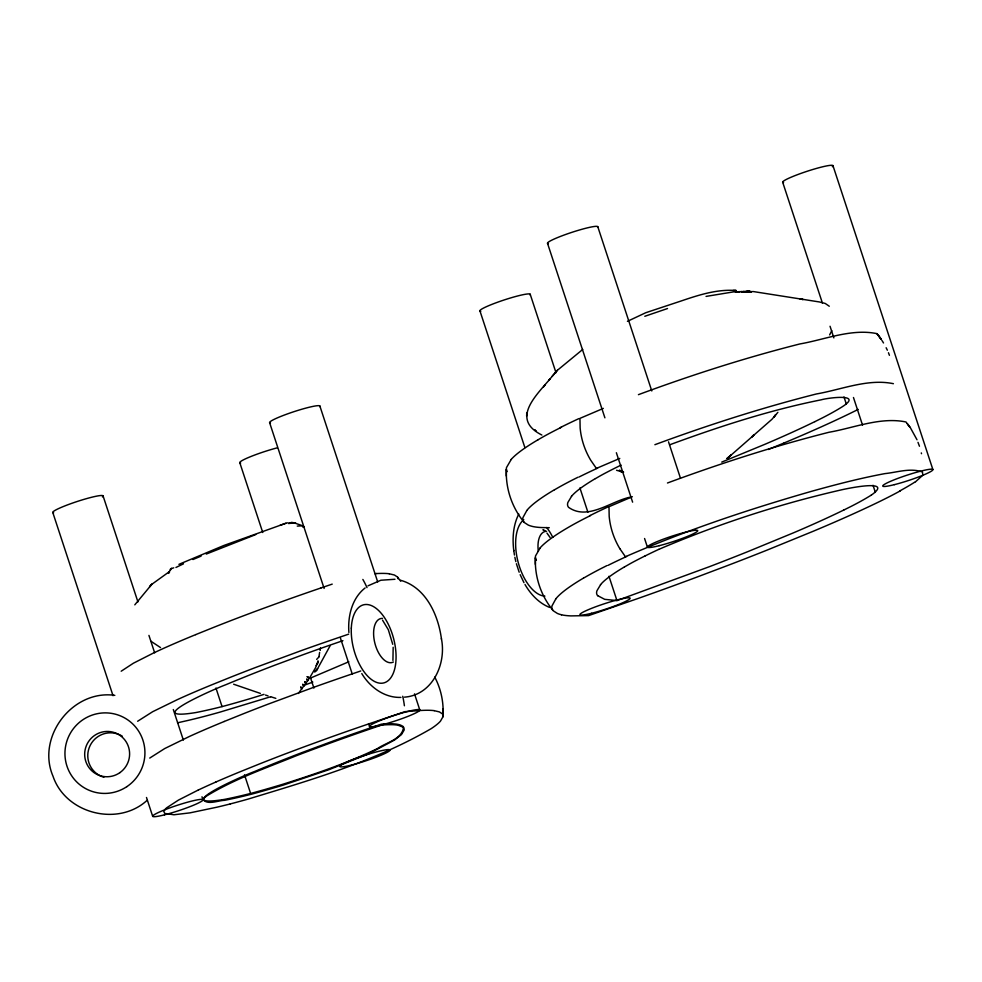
<?xml version="1.0" encoding="UTF-8"?>
<svg xmlns="http://www.w3.org/2000/svg" width="982" height="982" viewBox="0 0 982 982"><rect width="100%" height="100%" fill="white"/><g stroke="black" fill="none" stroke-linecap="round" stroke-linejoin="round"><path stroke-width="1.47" d="M506.319 475.988L506.381 469.371C505.472 488.25 511.88 507.301 523.836 521.933M535.362 564.331L535.423 557.702C534.515 576.594 540.922 595.632 552.878 610.264M443.127 708.685L443.017 715.313C443.778 702.13 440.93 688.763 434.731 677.101M541.868 435.038C510.505 419.228 535.693 396.065 550.239 378.659L549.085 380.046L557.371 370.312L582.731 349.445M526.634 416.123L526.683 414.65M526.683 414.06L526.72 412.857M170.303 569.229L170.156 570.616L171.433 568.271M309.575 677.997L307.219 676.733L309.575 677.997L315.517 667.748L318.107 660.886L317.64 663.046M318.966 656.614L319.629 652.404M392.935 660.432L393.168 647.285M442.907 716.86L440.476 721.132A220.373 23.04 -18.2 0 1 431.208 728.632C374.498 761.578 310.643 780.039 248.274 799.041A151.645 15.847 -18.2 0 1 232.525 803.337L230.242 803.939M168.487 573.365L169.395 571.34L168.671 572.936L169.591 571.954M518.791 514.04C513.083 525.272 512.248 538.369 513.795 550.693M829.618 334.887L831.828 330.688M330.197 645.64L316.437 670.767M316.204 665.514L317.812 663.022M305.758 683.435L304.801 681.631L305.758 683.411L309.526 677.961M303.757 686.123L302.837 684.356L303.757 686.123L305.721 683.374M301.756 688.848L300.873 687.081L301.756 688.848L303.696 686.099M298.319 693.476L301.707 688.824M526.794 510.554L522.976 517.539A430.717 45.025 -18.2 0 0 524.302 522.51L528.279 525.075A499.715 52.23 -18.2 0 0 530.525 525.91L532.465 526.438A400.889 41.907 -18.2 0 0 541.966 527.567L549.269 527.69M555.837 598.885L552.019 605.869A430.717 45.025 -18.2 0 0 553.345 610.841L557.322 613.406A499.715 52.23 -18.2 0 0 559.568 614.253L561.508 614.781M134.792 604.838L151.805 584.315L168.659 572.162M543.537 386.896L545.366 384.637M552.301 376.045L557.371 370.312M571.561 496.327L567.927 502.379A388.835 40.643 -18.2 0 0 568.627 507.375C587.788 520.89 610.706 501.237 630.002 497.211M600.603 584.658L596.97 590.71A388.835 40.643 -18.2 0 0 597.67 595.706M548.717 380.476L550.239 378.659M777.879 412.33L771.913 419.326L727.687 458.078M511.192 459.49L506.528 467.506A430.717 45.025 -18.2 0 0 507.154 471.606M540.235 547.821L535.571 555.837A430.717 45.025 -18.2 0 0 536.405 560.231M316.658 659.376L319.346 656.528M165.516 808.751L163.798 811.39L164.706 813.415L173.924 814.765L189.968 812.863L217.01 807.179A152.161 15.908 -18.2 0 0 230.242 803.939M751.598 437.15L753.869 434.854L751.795 436.916M121.191 671.209L133.429 663.194L153.315 653.104A252.607 26.404 -18.2 0 1 158.028 650.906L161.023 649.532A223.503 23.359 -18.2 0 1 165.123 647.666L170.954 645.088A229.702 24.01 -18.2 0 1 195.713 634.618M137.64 721.254L152.627 711.729L177.472 699.577A223.503 23.359 -18.2 0 1 181.584 697.711L187.402 695.121A229.702 24.01 -18.2 0 1 212.161 684.663L230.831 677.126A309.907 32.394 -18.2 0 1 240.013 673.505L247.906 670.436A249.428 26.072 -18.2 0 1 256.02 667.33L301.548 650.514A282.57 29.534 -18.2 0 1 337.562 637.932L348.671 634.151M149.743 758.067L164.73 748.542L189.575 736.39A223.503 23.359 -18.2 0 1 193.687 734.524L199.518 731.934A229.702 24.01 -18.2 0 1 224.277 721.475M166.191 808.112L178.442 800.097L198.315 790.007M814.876 421.646L821.799 418.197A244.837 25.593 -18.2 0 0 842.188 406.806C863.976 393.009 827.642 397.87 821.173 399.821C769.483 410.169 719.192 426.581 669.773 444.76M871.329 495.112C895.216 478.197 845.318 488.864 840.027 490.178C778.039 504.441 717.265 524.339 658.799 549.368M365.108 587.948C351.838 598.369 347.665 616.377 348.892 632.506M147.165 800.281C118.049 827.077 65.622 813.759 53.003 776.21C36.138 736.979 72.521 689.327 114.82 695.354M915.359 481.953L922.822 475.19L922.454 472.023C910.498 467.616 897.18 472.354 884.966 473.606C859.999 478.259 835.387 484.666 810.936 491.491C747.928 509.609 685.546 530.427 625.436 556.745L619.789 548.619M368.005 585.824L380.893 580.227L394.948 579.27M538.087 439.752L540.53 438.316A279.612 29.227 -18.2 0 1 555.861 430.042A321.765 33.646 -18.2 0 1 560.268 427.808M554.535 489.785L555.751 489.073A281.76 29.448 -18.2 0 1 572.297 480.088L577.907 477.264M595.473 478.59L600.726 475.57A212.713 22.23 -18.2 0 1 605.403 473.042L610.497 470.39A278.642 29.129 -18.2 0 1 614.131 468.549L616.07 467.579A226.449 23.666 -18.2 0 1 621.103 465.124M583.578 578.116L584.793 577.404A281.76 29.448 -18.2 0 1 601.34 568.418L606.95 565.595M624.515 566.921L629.769 563.913A212.713 22.23 -18.2 0 1 634.446 561.373L639.54 558.721A278.642 29.129 -18.2 0 1 643.173 556.88L645.113 555.91M560.292 427.796L561.446 427.219M590.489 515.55L589.335 516.139A321.765 33.646 -18.2 0 0 584.879 518.386A279.612 29.227 -18.2 0 0 569.572 526.659L567.13 528.083A381.519 39.881 -18.2 0 0 540.161 547.846M348.831 661.758L310.447 678.083M843.919 509.977L850.842 506.528A244.837 25.593 -18.2 0 0 871.23 495.137M178.92 564.343L223.921 545.452L287.321 522.743M175.925 567.473L183.511 563.828M627.437 321.335L645.763 312.718L681.115 300.995C698.693 295.005 717.695 288.855 736.291 290.586M192.988 559.519L201.077 556.131M215.966 781.979L210.136 784.569A223.503 23.359 -18.2 0 0 206.036 786.422L203.029 787.809A252.607 26.404 -18.2 0 0 198.315 790.007M783.992 443.005L768.366 449.486M195.688 634.618L214.371 627.093A315.332 32.958 -18.2 0 1 220.962 624.478L231.457 620.391A249.428 26.072 -18.2 0 1 239.571 617.285L253.638 611.982A354.895 37.095 -18.2 0 1 261.2 609.184L285.087 600.481A282.57 29.534 -18.2 0 1 321.102 587.899M224.24 721.475L242.935 713.939A309.907 32.394 -18.2 0 1 252.116 710.317L260.009 707.249A249.428 26.072 -18.2 0 1 268.123 704.143L313.651 687.326A282.57 29.534 -18.2 0 1 349.666 674.757L360.775 670.964M603.329 408.389L579.945 418.369L580.141 428.005A70.323 63.597 58.9 0 0 590.759 460.288L596.393 468.414L619.777 458.422M632.371 496.72L608.987 506.712L609.184 516.336A70.323 63.597 58.9 0 0 619.802 548.619M721.733 462.105L764.389 444.515A330.308 34.53 -18.2 0 0 814.778 421.671M206.245 554.069L255.75 534.576M644.806 316.29L667.514 308.544M638.423 394.666C691.377 375.075 745.215 357.767 799.949 343.933C825.052 339.576 851.468 328.332 876.951 333.647L881.406 339.527L876.951 333.647M654.884 444.699C707.826 425.12 761.664 407.812 816.41 393.966C841.513 389.621 867.928 378.377 893.411 383.692M667.465 482.997C720.42 463.406 774.258 446.11 828.992 432.264C854.094 427.907 880.51 416.663 905.993 421.978L909.553 426.691M312.828 682.097L304.936 684.957M280.079 525.321L285.701 523.308M597.743 595.681L604.703 599.339L616.954 600.579L709.299 566.724A388.491 40.606 -18.2 0 0 748.284 551.442L793.431 532.845A330.308 34.53 -18.2 0 0 843.82 510.002M288.524 523.418L291.642 522.387L295.643 523.062L288.524 523.418L294.207 522.866L302.64 525.763L303.205 527.052L304.26 526.683M321.089 587.887L332.223 584.118M170.708 568.836L173.74 567.817M270.529 696.79L219.71 712.196A151.645 15.847 -18.2 0 1 203.974 716.492L201.678 717.081A152.161 15.908 -18.2 0 1 188.458 720.334L177.546 722.801M263.986 694.372L254.706 697.269A124.444 13.011 -18.2 0 1 239.326 701.811L236.208 702.707A117.533 12.287 -18.2 0 1 233.9 703.358L230.61 704.278A111.457 11.649 -18.2 0 1 222.055 706.598A111.592 11.661 -18.2 0 1 214.223 708.538L211.412 709.2A118.896 12.422 -18.2 0 1 208.884 709.777L207.018 710.195A124.579 13.024 -18.2 0 1 195.737 712.576C138.597 721.807 216.764 687.965 225.627 684.81A195.492 20.438 -18.2 0 1 231.457 682.38A217.501 22.733 -18.2 0 1 235.177 680.845L249.588 675.027A274.948 28.736 -18.2 0 1 256.118 672.437L266.711 668.3A213.475 22.316 -18.2 0 1 274.948 665.145L303.192 654.675A222.411 23.249 -18.2 0 1 325.619 646.659L336.188 642.989A290.991 30.417 -18.2 0 1 342.914 640.681M706.07 296.404L734.278 291.764L739.679 291.985L735.002 291.715M404.461 697.159C432.559 695.06 446.614 663.758 441.397 638.644M733.051 290.5L735.788 290.291M297.264 526.107L302.64 525.763L303.205 527.052M374.805 573.635L376.511 573.537M746.332 291.519L751.353 292.059L742.355 291.728L753.476 291.58L819.454 301.965L825.261 303.475L829.287 306.237M745.706 291.593L750.273 291.396L738.231 291.703M747.658 291.642L743.043 291.642L744.037 291.642M400.914 697.392C384.502 698.006 369.907 687.204 361.793 673.566M389.179 573.77L394.445 575.022L397.501 577.06A295.287 30.859 -18.2 0 1 398.029 578.742M434.191 710.661L439.457 711.925L442.514 713.951A295.287 30.859 -18.2 0 1 442.882 716.872M623.545 472.232L616.561 470.292M623.349 472.256L620.059 471.2L623.349 472.256L621.925 471.925M400.546 580.264C425.906 587.334 438.316 614.965 441.458 639.086M270.639 696.717L275.832 698.362M265.447 695.06L268.037 695.882M260.328 693.39L233.642 684.221M619.446 470.108L623.46 471.826M549.601 607.428C538.909 603.132 530.722 594.319 525.002 584.523M545.231 531.004L542.972 529.679L543.758 530.157M150.786 641.136L160.52 647.58M546.949 533.091L550.08 537.461M382.563 620.182L388.32 629.72L392.726 644.29M397.6 577.207L400.705 581.221M908.362 425.108L909.933 427.195M877.491 334.297L881.406 339.527M907.319 423.684L909.663 426.814M882.106 340.68L883.518 342.976M910.449 427.857L917.004 439.764M523.958 582.67L520.165 574.679M886.132 347.738L887.347 350.206M888.452 352.734L889.434 355.324M917.986 442.354L919.471 446.245M519.171 572.211L516.397 563.754M832.957 165.614L932.863 469.494M782.715 182.321L822.388 302.996M830.036 326.257L833.865 337.894M853.468 397.501L862.54 425.132M843.98 396.949L846.337 404.093M873.023 485.28L875.379 492.424M597.768 226.658L651.79 390.959M668.521 441.839L680.465 478.197M547.526 243.352L604.9 417.829M616.365 452.727L632.617 502.158M644.573 538.504L647.445 547.232M530.194 294.232L556.008 372.743M579.92 487.944L587.911 512.248M608.963 576.274L616.954 600.579M479.952 310.926L524.891 447.608M319.862 405.983L377.702 581.909M414.514 693.869L419.768 709.863M269.62 422.677L324.121 588.439M340.373 637.87L352.317 674.217M368.569 723.648L369.527 726.557M239.804 462.731L262.759 532.514M310.558 677.911L313.909 688.087M215.942 688.014L222.055 706.598M244.506 774.859L250.619 793.456A111.457 11.649 -18.2 0 0 259.162 791.136L262.452 790.215A117.533 12.287 -18.2 0 0 264.772 789.565L267.865 788.669A124.444 13.011 -18.2 0 0 283.246 784.127C315.222 774.012 347.112 763.137 377.383 748.615C385.889 742.662 402.645 739.041 403.516 727.061A211.916 22.156 -18.2 0 0 402.78 726.238L400.631 725.133A348.659 36.444 -18.2 0 0 399.208 724.691L397.845 724.372A221.993 23.2 -18.2 0 0 391.634 723.795L387.939 723.82A290.562 30.368 -18.2 0 0 385.386 723.918L381.36 724.176L371.466 727.527A290.991 30.417 -18.2 0 0 364.752 729.847L354.183 733.517A222.411 23.249 -18.2 0 0 331.744 741.533L303.512 752.003A213.475 22.316 -18.2 0 0 295.263 755.158L284.67 759.295A274.948 28.736 -18.2 0 0 278.139 761.885L263.728 767.703A217.501 22.733 -18.2 0 0 260.009 769.237A195.492 20.438 -18.2 0 0 254.178 771.668C245.291 774.823 167.136 808.689 224.313 799.422A124.579 13.024 -18.2 0 0 235.594 797.053L237.435 796.635A118.896 12.422 -18.2 0 0 239.964 796.046L242.775 795.383A111.592 11.661 -18.2 0 0 250.619 793.444M103.036 495.8L137.934 601.941M148.933 635.391L154.665 652.834M173.311 709.544L183.352 740.072M201.985 796.783L202.943 799.679M52.795 512.506L113.028 695.698M146.49 797.482L152.701 816.386M515.832 561.594L514.85 557.236M921.312 452.911L921.509 453.696M513.733 550.251L514.445 555.051M362.861 579.429A59.485 30.835 75.5 0 1 367.01 587.617M376.437 573.574A278.557 29.116 -18.2 0 1 389.253 573.746M402.73 696.263A59.485 30.835 75.5 0 1 404.4 705.763M215.917 781.991A229.702 24.01 -18.2 0 1 240.725 771.508L259.383 763.984A315.332 32.958 -18.2 0 1 265.975 761.381L276.458 757.294A249.428 26.072 -18.2 0 1 284.571 754.176L298.651 748.885A354.895 37.095 -18.2 0 1 306.212 746.074L330.099 737.372A282.57 29.534 -18.2 0 1 366.114 724.79L405.001 711.643L421.523 710.44A278.557 29.116 -18.2 0 1 434.265 710.637M393.389 662.015A22.709 11.759 75.4 0 1 374.854 643.136A22.709 11.759 75.4 0 1 382.489 618.402M53.666 512.813A26.489 2.774 -18.2 0 1 77.455 501.397A26.489 2.774 -18.2 0 1 102.398 496.88M270.492 422.984A26.489 2.774 -18.2 0 1 293.041 411.974A26.489 2.774 -18.2 0 1 319.678 406.622M240.676 463.038A26.489 2.774 -18.2 0 1 249.403 457.121A26.489 2.774 -18.2 0 1 277.292 447.829M526.733 510.566A387.08 40.458 -18.2 0 1 554.278 489.858M579.061 476.982A272.984 28.65 -18.2 0 1 597.535 468.156M858.17 409.408A279.612 29.227 -18.2 0 1 854.929 411.041L851.517 412.71A381.519 39.881 -18.2 0 1 784.041 442.992M560.538 427.452A272.984 28.944 -18.1 0 1 578.889 418.614M511.119 459.515A381.519 39.881 -18.2 0 1 538.001 439.776M571.463 496.364A337.906 35.315 -18.2 0 1 595.313 478.627M561.471 614.793A400.889 41.907 -18.2 0 0 571.008 615.898L588.586 615.604L637.809 598.554A400.889 41.907 -18.2 0 0 673.836 585.628L683.386 582.105A499.715 52.23 -18.2 0 0 696.213 577.355L726.778 565.828A430.717 45.025 -18.2 0 0 767.384 549.981L813.035 531.336A381.519 39.881 -18.2 0 0 880.633 501.029L883.96 499.372A279.612 29.227 -18.2 0 0 900.433 490.791M555.775 598.91A387.08 40.458 -18.2 0 1 583.32 578.189M608.103 565.313A272.984 28.65 -18.2 0 1 626.577 556.487M914.807 482.113A290.512 30.197 -18.3 0 1 899.598 491.025M589.581 515.783A272.984 28.944 -18.1 0 1 607.932 506.945M645.149 555.91A226.449 23.666 -18.2 0 1 658.762 549.38M600.505 584.695A337.906 35.315 -18.2 0 1 624.356 566.97M544.9 596.135A40.36 20.647 75.4 0 1 518.361 563.042A40.36 20.647 75.4 0 1 523.811 519.723M546.704 527.53A40.36 20.647 75.4 0 1 552.805 537.387M538.32 551.258A22.709 11.759 75.4 0 1 546.581 531.299M548.398 243.659A26.489 2.774 -18.2 0 1 570.947 232.648A26.489 2.774 -18.2 0 1 597.584 227.296M783.587 182.627A26.489 2.774 -18.2 0 1 807.364 171.199A26.489 2.774 -18.2 0 1 832.319 166.695M480.824 311.245A26.489 2.774 -18.2 0 1 503.373 300.222A26.489 2.774 -18.2 0 1 530.01 294.882M103.896 777.241A22.709 22.451 -64 0 1 89.804 746.234A22.709 22.451 -64 0 1 122.394 736.267M203.213 799.814C208.024 805.24 218.25 800.44 224.608 800.305A106.572 11.146 -18.2 0 0 227.934 799.643L232.746 798.624A144.698 15.123 -18.2 0 0 235.864 797.936L237.73 797.519A118.896 12.422 -18.2 0 0 240.259 796.942L243.07 796.267A111.592 11.661 -18.2 0 0 250.913 794.34A111.457 11.649 -18.2 0 0 259.457 792.02L262.746 791.099A117.533 12.287 -18.2 0 0 265.054 790.449L268.16 789.553A124.444 13.011 -18.2 0 0 283.54 785.011L328.847 769.728L368.667 753.771L394.592 739.998L401.442 734.585L404.093 730.154A280.226 29.288 -18.2 0 0 404.179 729.233L403.811 727.957A211.916 22.156 -18.2 0 0 403.074 727.122L398.14 725.256A221.993 23.2 -18.2 0 0 391.916 724.679L388.234 724.704A290.562 30.368 -18.2 0 0 385.68 724.802L381.654 725.06L371.761 728.423A290.991 30.417 -18.2 0 0 365.034 730.731L354.477 734.401A222.411 23.249 -18.2 0 0 332.039 742.417L325.68 744.737A345.222 36.088 -18.2 0 0 318.229 747.486L303.794 752.887A213.475 22.316 -18.2 0 0 295.557 756.042C265.68 768.219 234.784 778.886 207.104 795.702A86.526 9.047 -18.2 0 0 203.544 798.857L203.213 799.814M320.439 648.145L320.132 650.244L320.427 648.145M775.522 414.932L773.865 417.092L775.522 414.932M151.805 584.265L149.546 586.782L151.805 584.315M317.53 668.791L314.621 671.983L317.517 668.816M731.197 454.997L727.085 458.422L731.197 454.997M749.561 291.433L743.03 291.998L749.561 291.433M741.226 291.654L744.773 291.9L741.226 291.654M802.969 299.51L800.195 298.909L802.969 299.51M307.673 680.71L306.777 678.906L307.599 680.649M536.049 431.159L534.65 429.809L536.049 431.159M351.31 628.124A40.36 20.647 75.4 0 0 383.459 682.993A40.36 20.647 75.4 0 0 386.233 620.428A40.36 20.647 75.4 0 0 351.31 628.124M164.448 814.851A26.489 2.774 -18.2 0 0 202.979 799.974A26.489 2.774 -18.2 0 0 166.044 809.291A26.489 2.774 -18.2 0 0 164.448 814.851M381.274 725.023A26.489 2.774 -18.2 0 0 419.805 710.146A26.489 2.774 -18.2 0 0 382.87 719.462A26.489 2.774 -18.2 0 0 381.274 725.023M351.47 765.064A26.489 2.774 -18.2 0 0 390.001 750.199A26.489 2.774 -18.2 0 0 353.054 759.516A26.489 2.774 -18.2 0 0 351.47 765.064M659.18 545.697A26.489 2.774 -18.2 0 0 697.711 530.82A26.489 2.774 -18.2 0 0 660.776 540.137A26.489 2.774 -18.2 0 0 659.18 545.697M894.369 484.654A26.489 2.774 -18.2 0 0 932.9 469.777A26.489 2.774 -18.2 0 0 895.965 479.106A26.489 2.774 -18.2 0 0 894.369 484.654M591.606 613.271A26.489 2.774 -18.2 0 0 630.137 598.394A26.489 2.774 -18.2 0 0 593.202 607.711A26.489 2.774 -18.2 0 0 591.606 613.271M126.874 786.631A40.36 39.906 -64.2 0 0 122.922 717.02A40.36 39.906 -64.2 0 0 65.008 755.796A40.36 39.906 -64.2 0 0 126.874 786.631M119.951 772.601A22.709 22.426 -66.1 0 0 116.735 733.517A22.709 22.426 -66.1 0 0 84.747 756.165A22.709 22.426 -66.1 0 0 119.951 772.601"/></g></svg>
